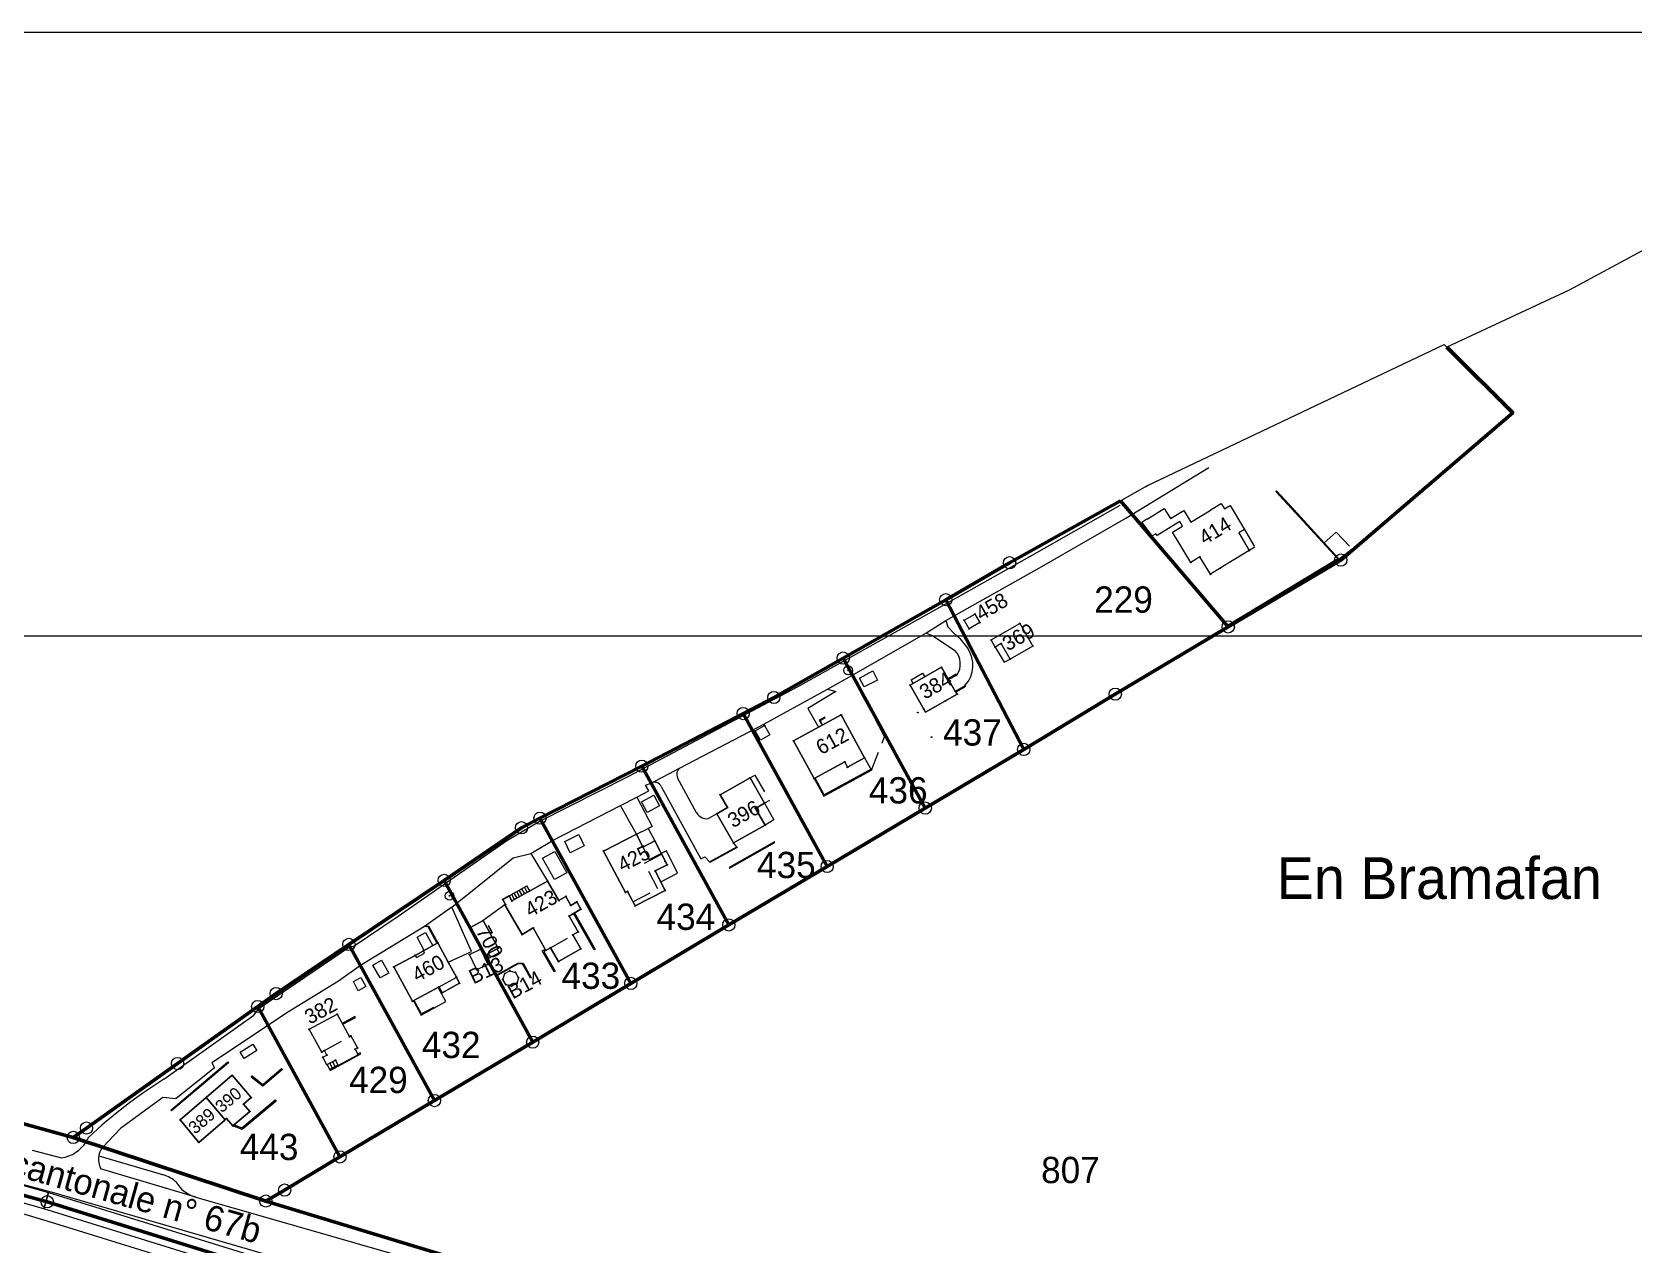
# Model space of a CAD drawing. Header units: metres. Extents: x 520385 to 521901, y 155400 to 156504.
# Drawn here: x 521231.7 to 521561.6, y 156239.8 to 156489.5 of the extents above; entities that cross this region are included whole.
import ezdxf

# ---------------------------------------------------------------- set-up
doc = ezdxf.new("R2010")
doc.units = ezdxf.units.M
doc.linetypes.add('HIDDEN', pattern=[6, 4, -2])
for name, color, linetype in [('B0261', 7, 'Continuous'), ('CADRE_RESEAU', 7, 'Continuous'), ('CDS_BATIMENTS', 7, 'Continuous'), ('CDS_NATURES', 7, 'Continuous'), ('NOMENCLATURE', 7, 'Continuous'), ('OBJETS_DIVERS', 7, 'Continuous'), ('ORTHOT_04-02-2022', 7, 'Continuous'), ('P_RIM_TRE_EXTRACTION', 7, 'Continuous'), ('POCHAGE', 7, 'Continuous'), ('POINTS', 7, 'Continuous'), ('PROPRIETE_IMMEUBLES', 7, 'Continuous'), ('TXT-CDS', 7, 'Continuous'), ('TXT-IM', 7, 'Continuous'), ('TXT-ODL', 7, 'Continuous'), ('ZONE', 7, 'Continuous')]:
    doc.layers.add(name, color=color, linetype=linetype)

# ---------------------------------------------------------------- blocks, each defined once
blk = doc.blocks.new('1')
at = {"layer": 'POINTS', "color": 8, "lineweight": 15}
blk.add_circle((0, 0), 0.7, dxfattribs=at)
at = {"layer": 'POINTS', "color": 7}
blk.add_circle((0, 0), 0.05, dxfattribs=at)
blk = doc.blocks.new('6')
at = {"layer": 'POINTS', "color": 8}
blk.add_circle((0, 0), 0.05, dxfattribs=at)
blk = doc.blocks.new('2')
at = {"layer": 'POINTS', "color": 8, "lineweight": 15}
blk.add_circle((0, 0), 0.5, dxfattribs=at)
at = {"layer": 'POINTS', "color": 7}
blk.add_circle((0, 0), 0.05, dxfattribs=at)
blk = doc.blocks.new('*G20')
at = {"layer": 'CADRE_RESEAU', "color": 136}
blk.add_polyline3d([(-1.94, 984, 0), (1226.06, 984, 0), (1226.06, 0, 0), (-1.94, 0, 0)], close=True, dxfattribs=at)
blk.add_polyline3d([(223.28, 497.49, 0), (321.3, 654.91, 0), (341.52, 641.83, 0), (359.56, 655.46, 0), (375.27, 672.17, 0), (411.91, 711.15, 0), (453.33, 765.54, 0), (479.62, 769.23, 0), (481.89, 767.69, 0), (514.16, 756.05, 0), (559.21, 743.4, 0), (600.13, 730.67, 0), (683.09, 708.23, 0), (757.28, 686.24, 0), (784.33, 680.04, 0), (811.56, 679, 0), (832.36, 682.86, 0), (844.33, 679.28, 0), (1018.99, 492.38, 0)], dxfattribs=at)
blk = doc.blocks.new('*G21')
at = {"layer": 'CADRE_RESEAU', "color": 136}
blk.add_polyline3d([(0, 984, 0), (1228, 984, 0), (1228, 0, 0), (0, 0, 0)], close=True, dxfattribs=at)
blk.add_polyline3d([(225.22, 497.49, 0), (323.24, 654.91, 0), (343.46, 641.83, 0), (361.5, 655.46, 0), (377.21, 672.17, 0), (413.85, 711.15, 0), (455.27, 765.54, 0), (481.56, 769.23, 0), (483.83, 767.69, 0), (516.1, 756.05, 0), (561.15, 743.4, 0), (602.08, 730.67, 0), (685.03, 708.23, 0), (759.22, 686.24, 0), (786.27, 680.04, 0), (813.5, 679, 0), (834.31, 682.86, 0), (846.27, 679.28, 0), (1020.93, 492.38, 0)], dxfattribs=at)
blk.add_blockref('*G20', (1.94, 0), dxfattribs=at)
blk = doc.blocks.new('*G22')
at = {"layer": 'OBJETS_DIVERS', "color": 8}
blk.add_line((0, 0), (-19.61, 5.86), dxfattribs=at)
blk.add_arc((-15.69, 7.79), 4.36, 170.0677, 206.2881, dxfattribs=at)
blk = doc.blocks.new('*G23')
at = {"layer": 'P_RIM_TRE_EXTRACTION', "color": 2}
for points in [[(131.84, 459.12, 0), (130.85, 455.77, 0), (85.76, 468.42, 0), (86.83, 471.76, 0)], [(172.76, 446.39, 0), (171.78, 443.03, 0), (130.85, 455.77, 0), (131.84, 459.12, 0)]]:
    blk.add_polyline3d(points, close=True, dxfattribs=at)
blk = doc.blocks.new('*G25')
at = {"layer": 'OBJETS_DIVERS', "color": 8}
for p, q in [((-4.245, -1.058), (-0.599, 1.045)), ((-3.691, -2.071), (0, 0)), ((-1.582, -0.888), (-2.162, 0.144)), ((-1.055, -0.592), (-1.641, 0.444)), ((-0.527, -0.296), (-1.12, 0.745)), ((0, 0), (-0.599, 1.045)), ((-3.691, -2.071), (-4.245, -1.058)), ((-3.164, -1.775), (-3.724, -0.758)), ((-2.636, -1.479), (-3.203, -0.457)), ((-2.109, -1.183), (-2.682, -0.157))]:
    blk.add_line(p, q, dxfattribs=at)
blk = doc.blocks.new('*G26')
at = {"layer": 'OBJETS_DIVERS', "color": 8}
for p, q in [((0, 0), (1.679, 0.891)), ((0.551, -1.05), (0, 0)), ((1.108, -0.745), (0.56, 0.297)), ((1.666, -0.44), (1.119, 0.594)), ((2.223, -0.135), (1.679, 0.891)), ((0.551, -1.05), (2.223, -0.135))]:
    blk.add_line(p, q, dxfattribs=at)

msp = doc.modelspace()

# ---------------------------------------------------------------- linework, layer by layer
at = {"layer": 'B0261', "color": 37, "lineweight": 20}
msp.add_polyline3d([(521294.66, 156226.17, 672.84), (521236.42, 156244.18, 676.03), (521209.78, 156252.22, 677.27)], dxfattribs=at)
at = {"layer": 'CDS_BATIMENTS', "color": 8, "lineweight": 20}
for p, q in [((521421.86, 156353.75), (521420.46, 156356.18)), ((521376.14, 156322.55), (521372.73, 156328.55)), ((521322.01, 156305.14), (521324.64, 156306.56)), ((521315.29, 156301.95), (521317.44, 156298.01)), ((521271.46, 156265.5), (521267.56, 156270.13))]:
    msp.add_line(p, q, dxfattribs=at)
for points in [[(521470.32, 156380.28, 0), (521466.57, 156386.5, 0), (521468.64, 156387.75, 0), (521468.06, 156388.7, 0), (521463.36, 156385.86, 0), (521463.15, 156386.21, 0), (521462.38, 156385.74, 0), (521460.22, 156388.62, 0), (521461.29, 156389.28, 0), (521461.32, 156389.23, 0), (521464.81, 156391.41, 0), (521466.13, 156389.32, 0), (521468.88, 156390.97, 0), (521470.32, 156388.58, 0), (521474.54, 156391.1, 0), (521474.49, 156391.18, 0), (521476.6, 156392.45, 0), (521477.27, 156391.32, 0), (521478.44, 156392.01, 0), (521481.36, 156387.09, 0), (521480.2, 156386.41, 0), (521482.35, 156382.72, 0), (521476.38, 156379.12, 0), (521474.35, 156377.86, 0), (521472.21, 156381.44, 0)], [(521424.66, 156366.62, 0), (521423.63, 156368.39, 0), (521425.83, 156369.67, 0), (521426.86, 156367.9, 0)], [(521429.18, 156364.33, 0), (521435.09, 156367.73, 0), (521437.82, 156363.09, 0), (521433.15, 156360.4, 0), (521431.29, 156363.58, 0), (521430.06, 156362.85, 0)], [(521323.32, 156296.42, 0), (521321.79, 156299.55, 0), (521324.03, 156300.67, 0), (521325.59, 156297.53, 0)], [(521329.04, 156295.63, 0), (521330.11, 156296.24, 0), (521331.29, 156295.89, 0), (521331.91, 156294.8, 0), (521331.55, 156293.62, 0), (521330.45, 156293.02, 0), (521329.27, 156293.37, 0), (521328.67, 156294.46, 0)], [(521292.42, 156276.89, 0), (521291.59, 156278.42, 0), (521292.45, 156278.87, 0), (521291.93, 156279.8, 0), (521291.36, 156279.48, 0), (521288.79, 156284.18, 0), (521294.55, 156287.3, 0), (521297.08, 156282.65, 0), (521297.34, 156282.8, 0), (521298.71, 156280.33, 0), (521298.27, 156280.06, 0), (521298.87, 156278.95, 0), (521294.76, 156276.73, 0), (521294.18, 156277.82, 0)]]:
    msp.add_polyline3d(points, close=True, dxfattribs=at)
for points in [[(521421.86, 156353.75, 0), (521422.2, 156353.17, 0), (521415.68, 156349.48, 0), (521412.5, 156355, 0), (521419.01, 156358.7, 0), (521420.46, 156356.18, 0)], [(521403.16, 156340.08, 0), (521399.65, 156338.12, 0), (521399.11, 156339.23, 0), (521392.78, 156335.79, 0), (521388.52, 156343.56, 0), (521393.64, 156346.36, 0)], [(521393.64, 156346.36, 0), (521398.31, 156348.91, 0), (521403.16, 156340.08, 0)], [(521372.73, 156328.55, 0), (521374.95, 156329.81, 0), (521373.43, 156332.48, 0), (521379.56, 156335.95, 0), (521382.53, 156330.71, 0), (521380.7, 156329.66, 0), (521382.66, 156326.21, 0), (521376.14, 156322.55, 0)], [(521359.93, 156322.95, 0), (521362.47, 156318.01, 0), (521360.04, 156316.77, 0), (521362.1, 156312.77, 0), (521355.88, 156309.56, 0), (521354.34, 156312.57, 0), (521353.89, 156312.34, 0), (521349.39, 156320.88, 0), (521356.18, 156324.36, 0)], [(521356.18, 156324.36, 0), (521357.5, 156321.69, 0), (521359.93, 156322.95, 0)], [(521329.09, 156309.8, 0), (521329.2, 156309.86, 0), (521328.63, 156310.87, 0), (521329.97, 156311.62, 0), (521330.53, 156310.61, 0), (521337.83, 156314.7, 0)], [(521337.83, 156314.7, 0), (521340.17, 156310.66, 0), (521341.61, 156311.53, 0), (521342.66, 156309.68, 0), (521343.87, 156310.4, 0), (521344.71, 156308.9, 0), (521342.3, 156307.48, 0), (521344.15, 156304.21, 0), (521343.09, 156303.6, 0), (521344.72, 156300.73, 0), (521340.14, 156298.1, 0), (521338.5, 156300.97, 0), (521337.55, 156300.43, 0), (521334.92, 156305.04, 0), (521332.61, 156303.66, 0), (521329.09, 156309.8, 0)], [(521324.64, 156306.56, 0), (521327.71, 156300.87, 0), (521325.09, 156299.45, 0), (521322.01, 156305.14, 0)], [(521317.44, 156298.01, 0), (521319.14, 156294.89, 0), (521319.09, 156294.86, 0), (521319.77, 156293.64, 0), (521316.18, 156291.71, 0), (521315.52, 156292.91, 0), (521310.07, 156289.94, 0), (521306.21, 156297.02, 0), (521310.64, 156299.4, 0), (521312.31, 156300.32, 0), (521315.29, 156301.95, 0)], [(521267.56, 156270.13, 0), (521272.92, 156274.7, 0), (521276.85, 156270.11, 0), (521275.28, 156268.76, 0), (521276.56, 156267.26, 0), (521273.08, 156264.27, 0), (521271.79, 156265.79, 0), (521271.46, 156265.5, 0)], [(521271.46, 156265.5, 0), (521266.07, 156260.89, 0), (521262.2, 156265.56, 0), (521267.56, 156270.13, 0)]]:
    msp.add_polyline3d(points, dxfattribs=at)
at = {"layer": 'CDS_NATURES', "color": 8}
for p, q in [((521400.52, 156357.01), (521415.78, 156365.7)), ((521415.78, 156365.7), (521419.9, 156368.32)), ((521395.51, 156354.21), (521400.52, 156357.01)), ((521359.19, 156334.85), (521365.18, 156337.98)), ((521368.54, 156328.77), (521364.64, 156335.95)), ((521352.91, 156330.27), (521356.27, 156331.98)), ((521356.18, 156324.36), (521352.91, 156330.27)), ((521372.73, 156328.55), (521371.03, 156327.56)), ((521319.26, 156310.23), (521330.79, 156319.45)), ((521330.79, 156319.45), (521334.4, 156320.34)), ((521334.4, 156320.34), (521337.83, 156314.7)), ((521329.09, 156309.8), (521324.64, 156306.56)), ((521318.15, 156309.33), (521312.52, 156305.34)), ((521231.72, 156259.32), (521237.8, 156257.68)), ((521245.46, 156258.13), (521258.79, 156254.19))]:
    msp.add_line(p, q, dxfattribs=at)
at = {"layer": 'CDS_NATURES', "color": 8, "linetype": 'HIDDEN'}
for p, q in [((521422.12, 156357.1), (521420.46, 156356.18)), ((521318.15, 156309.33), (521319.26, 156310.23)), ((521322.01, 156305.14), (521319.26, 156310.23)), ((521242.88, 156261.03), (521246.27, 156259.92)), ((521246.27, 156259.92), (521246.09, 156259.73))]:
    msp.add_line(p, q, dxfattribs=at)
at = {"layer": 'CDS_NATURES', "color": 8}
for points in [[(521789.62, 156296.2, 0), (521785.98, 156300.96, 0), (521733.15, 156352.49, 0), (521718.59, 156365.18, 0), (521659.9, 156409.72, 0), (521612.39, 156447.97, 0), (521600.32, 156457.17, 0), (521588.59, 156458.09, 0), (521548.23, 156436.37, 0), (521523.03, 156424.65, 0)], [(521419.9, 156368.32, 0), (521439.16, 156379.2, 0), (521456.93, 156389.39, 0), (521474.04, 156399.84, 0)], [(521258.83, 156273.9, 0), (521277.36, 156287.05, 0), (521278.5, 156288.55, 0), (521297.29, 156301.3, 0), (521297.83, 156301.25, 0), (521307.14, 156307.46, 0), (521329.48, 156323.02, 0), (521336.13, 156326.95, 0), (521354.46, 156336.24, 0), (521389.36, 156354.65, 0), (521417.55, 156370.46, 0), (521437.15, 156381.55, 0), (521455.78, 156392.1, 0)], [(521415.78, 156365.7, 0), (521417.15, 156365.27, 0), (521421.75, 156362.14, 0)], [(521419.9, 156368.32, 0), (521420.32, 156367.07, 0), (521421.46, 156365.77, 0), (521422.79, 156364.66, 0), (521424.39, 156362.6, 0)], [(521365.18, 156337.98, 0), (521382.4, 156346.98, 0), (521395.51, 156354.21, 0)], [(521395.51, 156354.21, 0), (521397.21, 156353.71, 0), (521391.48, 156350.23, 0), (521393.64, 156346.36, 0)], [(521356.27, 156331.98, 0), (521358.69, 156333.24, 0), (521358.06, 156334.42, 0), (521359.19, 156334.85, 0)], [(521361.27, 156334.18, 0), (521369.42, 156319.29, 0), (521370.27, 156319.65, 0), (521371.23, 156318.67, 0), (521376.86, 156321.75, 0), (521376.14, 156322.55, 0)], [(521334.4, 156320.34, 0), (521339, 156323.09, 0), (521352.91, 156330.27, 0)], [(521356.27, 156331.98, 0), (521359.44, 156325.96, 0), (521358.58, 156325.53, 0), (521359.93, 156322.95, 0)], [(521317.44, 156298.01, 0), (521322.18, 156300.2, 0), (521318.15, 156309.33, 0)], [(521312.52, 156305.34, 0), (521299.36, 156297.32, 0), (521294.8, 156294.07, 0), (521284.52, 156287.79, 0), (521268.76, 156277.3, 0), (521269.26, 156276.25, 0), (521261.34, 156269.89, 0), (521258.62, 156270.1, 0), (521249.97, 156263.75, 0), (521246.27, 156259.92, 0)], [(521235.63, 156250.71, 0), (521291.12, 156234.59, 0)], [(521265.46, 156249.58, 0), (521293.2, 156241.62, 0), (521434.24, 156201.11, 0)]]:
    msp.add_polyline3d(points, dxfattribs=at)
at = {"layer": 'CDS_NATURES', "color": 8, "linetype": 'HIDDEN'}
for points in [[(521523.03, 156424.65, 0), (521536.61, 156411.11, 0), (521501.19, 156380.79, 0), (521478.03, 156367.02, 0), (521454.77, 156353.18, 0), (521435.91, 156341.81, 0), (521415.65, 156329.73, 0), (521395.44, 156317.69, 0), (521375.2, 156305.65, 0), (521355.02, 156293.63, 0), (521334.81, 156281.52, 0), (521314.58, 156269.49, 0), (521295.13, 156257.89, 0), (521283.74, 156251.08, 0), (521279.86, 156248.82, 0), (521246.27, 156259.92, 0)], [(521164.39, 156286.18, 0), (521193.72, 156274.71, 0), (521240.22, 156261.91, 0), (521242.94, 156263.85, 0), (521261.7, 156277.11, 0), (521278.19, 156288.87, 0), (521281.99, 156291.52, 0), (521296.97, 156301.66, 0), (521316.59, 156314.84, 0), (521332.51, 156325.67, 0), (521336.31, 156327.64, 0), (521357.28, 156338.35, 0), (521378.14, 156349.18, 0), (521384.47, 156352.48, 0), (521398.76, 156360.6, 0), (521419.86, 156372.63, 0), (521433, 156380.23, 0), (521455.85, 156392.98, 0), (521461.4, 156396.12, 0), (521466.06, 156398.34, 0)], [(521403.16, 156340.08, 0), (521404.58, 156337.52, 0), (521407.27, 156344.43, 0), (521400.52, 156357.01, 0)], [(521423.88, 156355.05, 0), (521423.52, 156354.71, 0), (521421.86, 156353.75, 0)], [(521315.29, 156301.95, 0), (521313.44, 156305.36, 0), (521312.52, 156305.34, 0)]]:
    msp.add_polyline3d(points, dxfattribs=at)
at = {"layer": 'CDS_NATURES', "color": 8}
for centre, radius, start, end in [((521419.4, 156359.15), 6.07, 317.5794, 34.6625), ((521418.94, 156359.4), 3.93, 324.2171, 44.29), ((521366.01, 156336.67), 1.55, 122.2822, 207.9705), ((521359.91, 156333.51), 1.52, 26.1335, 118.2394), ((521370.68, 156330.01), 2.47, 209.872, 278.1059), ((521387.49, 156829.52), 598.4, 247.93825, 255.29847), ((521316.2, 156183.55), 107.02, 122.4141, 132.8657), ((521236.62, 156265), 7.41, 279.1766, 327.6712), ((521236.58, 156265.02), 7.46, 327.7186, 336.0931), ((521249.76, 156257.37), 4.36, 147.3097, 170.0408), ((521256.89, 156247.73), 6.73, 48.5074, 73.5739), ((521267.39, 156256.3), 6.99, 210.3024, 253.9611)]:
    msp.add_arc(centre, radius, start, end, dxfattribs=at)
at = {"layer": 'OBJETS_DIVERS', "color": 8, "linetype": 'HIDDEN'}
for p, q in [((521338.5, 156300.97), (521343.09, 156303.6)), ((521315.52, 156292.91), (521319.09, 156294.86)), ((521291.93, 156279.8), (521297.08, 156282.65))]:
    msp.add_line(p, q, dxfattribs=at)
at = {"layer": 'OBJETS_DIVERS', "color": 8}
for points in [[(521477.94, 156367.11, 0), (521500.88, 156380.98, 0), (521497.78, 156384.34, 0), (521492.27, 156390.38, 0), (521487.99, 156395.05, 0), (521487.85, 156394.91, 0), (521500.57, 156381.02, 0), (521477.84, 156367.28, 0)], [(521403.09, 156354.7, 0), (521402.08, 156356.5, 0), (521404.88, 156357.95, 0), (521405.82, 156356.09, 0)], [(521420.46, 156356.18, 0), (521422.12, 156357.1, 0), (521422.03, 156357.27, 0), (521420.36, 156356.36, 0)], [(521421.86, 156353.75, 0), (521423.52, 156354.71, 0), (521423.88, 156355.05, 0), (521424.02, 156354.91, 0), (521423.65, 156354.55, 0), (521421.96, 156353.58, 0)], [(521381.69, 156343.71, 0), (521380.62, 156345.63, 0), (521382.55, 156346.71, 0), (521383.62, 156344.8, 0)], [(521394.98, 156348.47, 0), (521393.78, 156347.8, 0), (521394.38, 156346.76, 0), (521394.51, 156346.84, 0), (521393.99, 156347.74, 0), (521395.06, 156348.34, 0)], [(521392.78, 156335.79, 0), (521394.74, 156332.19, 0), (521404.58, 156337.52, 0), (521404.48, 156337.7, 0), (521394.82, 156332.46, 0), (521392.95, 156335.88, 0)], [(521358.4, 156328.8, 0), (521357.18, 156331, 0), (521359.72, 156332.41, 0), (521360.94, 156330.21, 0)], [(521342.55, 156320.54, 0), (521341.42, 156322.84, 0), (521344.31, 156324.27, 0), (521345.38, 156321.94, 0)], [(521375.34, 156317.35, 0), (521384.66, 156322.61, 0), (521384.58, 156322.74, 0), (521375.26, 156317.48, 0)], [(521339.27, 156314.99, 0), (521336.81, 156319.39, 0), (521339.4, 156320.78, 0), (521341.84, 156316.41, 0)], [(521371.23, 156318.67, 0), (521376.86, 156321.75, 0), (521376.94, 156321.61, 0), (521371.3, 156318.54, 0)], [(521343.39, 156308.12, 0), (521347.69, 156300.64, 0), (521347.47, 156300.52, 0), (521343.18, 156307.99, 0)], [(521313.44, 156305.36, 0), (521315.29, 156301.95, 0), (521315.11, 156301.85, 0), (521313.27, 156305.27, 0)], [(521278.5, 156288.55, 0), (521297.29, 156301.3, 0), (521297.15, 156301.5, 0), (521278.36, 156288.75, 0)], [(521337.55, 156300.43, 0), (521337.11, 156300.21, 0), (521339.47, 156296.12, 0), (521339.26, 156296, 0), (521336.76, 156300.31, 0), (521337.43, 156300.65, 0)], [(521303.37, 156294.76, 0), (521301.9, 156297.4, 0), (521303.68, 156298.38, 0), (521305.17, 156295.72, 0)], [(521327.53, 156295.45, 0), (521331.75, 156297.81, 0), (521332.83, 156297.8, 0), (521334.49, 156294.79, 0), (521334.33, 156294.7, 0), (521332.72, 156297.62, 0), (521331.79, 156297.63, 0), (521327.62, 156295.29, 0)], [(521298.9, 156292.1, 0), (521297.88, 156294, 0), (521299.45, 156294.85, 0), (521300.47, 156292.98, 0)], [(521310.24, 156290.03, 0), (521311.86, 156287.11, 0), (521314.48, 156288.52, 0), (521314.38, 156288.69, 0), (521311.94, 156287.38, 0), (521310.42, 156290.13, 0)], [(521295.69, 156285.2, 0), (521298.31, 156286.63, 0), (521298.22, 156286.79, 0), (521295.6, 156285.36, 0)], [(521275.38, 156278.18, 0), (521274.58, 156279.47, 0), (521277.19, 156281.08, 0), (521278.04, 156279.81, 0)], [(521272.17, 156277.3, 0), (521260.45, 156267.36, 0), (521260.32, 156267.51, 0), (521272.04, 156277.45, 0)], [(521293.14, 156275.72, 0), (521299.39, 156279.14, 0), (521299.3, 156279.3, 0), (521298.82, 156279.04, 0), (521298.87, 156278.95, 0), (521294.76, 156276.73, 0), (521294.72, 156276.8, 0), (521293.05, 156275.88, 0)], [(521283.28, 156275.9, 0), (521279.24, 156272.44, 0), (521276.87, 156274.33, 0), (521277.06, 156274.56, 0), (521279.23, 156272.83, 0), (521283.09, 156276.13, 0)], [(521281.96, 156269.41, 0), (521274.98, 156263.53, 0), (521273.08, 156264.27, 0), (521273.34, 156264.49, 0), (521274.92, 156263.87, 0), (521281.77, 156269.64, 0)]]:
    msp.add_polyline3d(points, close=True, dxfattribs=at)
at = {"layer": 'OBJETS_DIVERS', "color": 8, "linetype": 'HIDDEN'}
for points in [[(521481.36, 156387.09, 0), (521483.53, 156383.42, 0), (521482.35, 156382.72, 0)], [(521497.78, 156384.34, 0), (521500.23, 156386.55, 0), (521503.54, 156383.03, 0), (521500.88, 156380.98, 0)], [(521430.06, 156362.85, 0), (521431.92, 156359.73, 0), (521433.15, 156360.4, 0)], [(521379.56, 156335.95, 0), (521380.58, 156336.53, 0), (521383.55, 156331.31, 0), (521382.53, 156330.71, 0), (521384.47, 156327.28, 0), (521382.66, 156326.21, 0)], [(521356.18, 156324.36, 0), (521358.58, 156325.53, 0), (521359.93, 156322.95, 0)], [(521355.42, 156310.44, 0), (521360.58, 156313.1, 0), (521357.85, 156318.39, 0), (521361.35, 156320.2, 0)], [(521357.5, 156321.69, 0), (521358.78, 156319.11, 0), (521361.25, 156320.38, 0)], [(521310.64, 156299.4, 0), (521310.88, 156298.96, 0), (521312.55, 156299.88, 0), (521312.31, 156300.32, 0)]]:
    msp.add_polyline3d(points, dxfattribs=at)
at = {"layer": 'OBJETS_DIVERS', "color": 8}
for points in [[(521413.18, 156355.38, 0), (521412.74, 156356.13, 0), (521415.1, 156357.47, 0), (521415.54, 156356.72, 0)], [(521361.19, 156314.54, 0), (521364.65, 156316.3, 0), (521362.34, 156320.94, 0), (521361.25, 156320.38, 0)], [(521312.47, 156300.42, 0), (521310.99, 156303.14, 0), (521312.75, 156304.1, 0), (521314.23, 156301.38, 0)], [(521325.34, 156299.58, 0), (521325.76, 156298.82, 0), (521327.91, 156300.02, 0), (521327.5, 156300.76, 0)], [(521314.48, 156288.52, 0), (521316.95, 156289.89, 0), (521315.34, 156292.81, 0)]]:
    msp.add_polyline3d(points, dxfattribs=at)
at = {"layer": 'ORTHOT_04-02-2022', "color": 7}
msp.add_polyline3d([(520649.36, 155704.97, 0), (521725.57, 155704.97, 0), (521725.57, 156365.11, 0), (520649.36, 156365.11, 0)], close=True, dxfattribs=at)
msp.add_polyline3d([(520649.36, 155704.97, 0), (521725.55, 155704.97, 0), (521725.55, 156365.11, 0), (520649.36, 156365.11, 0), (520649.36, 155704.97, 0)], dxfattribs=at)
at = {"layer": 'POCHAGE', "color": 253}
for points in [[(521470.32, 156380.28, 0), (521466.57, 156386.5, 0), (521468.64, 156387.75, 0), (521468.06, 156388.7, 0), (521463.36, 156385.86, 0), (521463.15, 156386.21, 0), (521462.38, 156385.74, 0), (521460.22, 156388.62, 0), (521461.29, 156389.28, 0), (521461.32, 156389.23, 0), (521464.81, 156391.41, 0), (521466.13, 156389.32, 0), (521468.88, 156390.97, 0), (521470.32, 156388.58, 0), (521474.54, 156391.1, 0), (521474.49, 156391.18, 0), (521476.6, 156392.45, 0), (521477.27, 156391.32, 0), (521478.44, 156392.01, 0), (521481.36, 156387.09, 0), (521480.2, 156386.41, 0), (521482.35, 156382.72, 0), (521476.38, 156379.12, 0), (521474.35, 156377.86, 0), (521472.21, 156381.44, 0)], [(521424.66, 156366.62, 0), (521423.63, 156368.39, 0), (521425.83, 156369.67, 0), (521426.86, 156367.9, 0)], [(521429.18, 156364.33, 0), (521435.09, 156367.73, 0), (521437.82, 156363.09, 0), (521433.15, 156360.4, 0), (521431.29, 156363.58, 0), (521430.06, 156362.85, 0)], [(521420.46, 156356.18, 0), (521419.01, 156358.7, 0), (521412.5, 156355, 0), (521415.68, 156349.48, 0), (521422.2, 156353.17, 0), (521421.86, 156353.75, 0)], [(521393.64, 156346.36, 0), (521388.52, 156343.56, 0), (521392.78, 156335.79, 0), (521399.11, 156339.23, 0), (521399.65, 156338.12, 0), (521403.16, 156340.08, 0), (521398.31, 156348.91, 0)], [(521376.14, 156322.55, 0), (521382.66, 156326.21, 0), (521380.7, 156329.66, 0), (521382.53, 156330.71, 0), (521379.56, 156335.95, 0), (521373.43, 156332.48, 0), (521374.95, 156329.81, 0), (521372.73, 156328.55, 0)], [(521356.18, 156324.36, 0), (521349.39, 156320.88, 0), (521353.89, 156312.34, 0), (521354.34, 156312.57, 0), (521355.88, 156309.56, 0), (521362.1, 156312.77, 0), (521360.04, 156316.77, 0), (521362.47, 156318.01, 0), (521359.93, 156322.95, 0), (521357.5, 156321.69, 0)], [(521329.09, 156309.8, 0), (521332.61, 156303.66, 0), (521334.92, 156305.04, 0), (521337.55, 156300.43, 0), (521338.5, 156300.97, 0), (521340.14, 156298.1, 0), (521344.72, 156300.73, 0), (521343.09, 156303.6, 0), (521344.15, 156304.21, 0), (521342.3, 156307.48, 0), (521344.71, 156308.9, 0), (521343.87, 156310.4, 0), (521342.66, 156309.68, 0), (521341.61, 156311.53, 0), (521340.17, 156310.66, 0), (521337.83, 156314.7, 0), (521330.53, 156310.61, 0), (521329.97, 156311.62, 0), (521328.63, 156310.87, 0), (521329.2, 156309.86, 0)], [(521322.01, 156305.14, 0), (521325.09, 156299.45, 0), (521327.71, 156300.87, 0), (521324.64, 156306.56, 0)], [(521315.29, 156301.95, 0), (521312.31, 156300.32, 0), (521310.64, 156299.4, 0), (521306.21, 156297.02, 0), (521310.07, 156289.94, 0), (521315.52, 156292.91, 0), (521316.18, 156291.71, 0), (521319.77, 156293.64, 0), (521319.09, 156294.86, 0), (521319.14, 156294.89, 0), (521317.44, 156298.01, 0)], [(521323.32, 156296.42, 0), (521321.79, 156299.55, 0), (521324.03, 156300.67, 0), (521325.59, 156297.53, 0)], [(521329.04, 156295.63, 0), (521330.11, 156296.24, 0), (521331.29, 156295.89, 0), (521331.91, 156294.8, 0), (521331.55, 156293.62, 0), (521330.45, 156293.02, 0), (521329.27, 156293.37, 0), (521328.67, 156294.46, 0)], [(521292.42, 156276.89, 0), (521291.59, 156278.42, 0), (521292.45, 156278.87, 0), (521291.93, 156279.8, 0), (521291.36, 156279.48, 0), (521288.79, 156284.18, 0), (521294.55, 156287.3, 0), (521297.08, 156282.65, 0), (521297.34, 156282.8, 0), (521298.71, 156280.33, 0), (521298.27, 156280.06, 0), (521298.87, 156278.95, 0), (521294.76, 156276.73, 0), (521294.18, 156277.82, 0)], [(521267.56, 156270.13, 0), (521271.46, 156265.5, 0), (521271.79, 156265.79, 0), (521273.08, 156264.27, 0), (521276.56, 156267.26, 0), (521275.28, 156268.76, 0), (521276.85, 156270.11, 0), (521272.92, 156274.7, 0)], [(521267.56, 156270.13, 0), (521262.2, 156265.56, 0), (521266.07, 156260.89, 0), (521271.46, 156265.5, 0)]]:
    msp.add_polyline3d(points, close=True, dxfattribs=at)
at = {"layer": 'PROPRIETE_IMMEUBLES', "color": 8, "lineweight": 60}
for p, q in [((521455.85, 156392.98), (521478.03, 156367.02)), ((521398.76, 156360.6), (521419.86, 156372.63)), ((521419.86, 156372.63), (521435.91, 156341.81)), ((521398.76, 156360.6), (521415.65, 156329.73)), ((521357.28, 156338.35), (521378.14, 156349.18)), ((521378.14, 156349.18), (521395.44, 156317.69)), ((521415.65, 156329.73), (521435.91, 156341.81)), ((521336.31, 156327.64), (521357.28, 156338.35)), ((521357.28, 156338.35), (521375.2, 156305.65)), ((521395.44, 156317.69), (521415.65, 156329.73)), ((521336.31, 156327.64), (521355.02, 156293.63)), ((521375.2, 156305.65), (521395.44, 156317.69)), ((521296.97, 156301.66), (521316.59, 156314.84)), ((521316.59, 156314.84), (521334.81, 156281.52)), ((521355.02, 156293.63), (521375.2, 156305.65)), ((521296.97, 156301.66), (521314.58, 156269.49)), ((521334.81, 156281.52), (521355.02, 156293.63)), ((521278.19, 156288.87), (521295.13, 156257.89)), ((521314.58, 156269.49), (521334.81, 156281.52)), ((521295.13, 156257.89), (521314.58, 156269.49)), ((521279.86, 156248.82), (521240.22, 156261.91))]:
    msp.add_line(p, q, dxfattribs=at)
for points in [[(521523.03, 156424.65, 0), (521536.61, 156411.11, 0), (521501.19, 156380.79, 0), (521478.03, 156367.02, 0)], [(521419.86, 156372.63, 0), (521433, 156380.23, 0), (521455.85, 156392.98, 0)], [(521435.91, 156341.81, 0), (521454.77, 156353.18, 0), (521478.03, 156367.02, 0)], [(521378.14, 156349.18, 0), (521384.47, 156352.48, 0), (521398.76, 156360.6, 0)], [(521316.59, 156314.84, 0), (521332.51, 156325.67, 0), (521336.31, 156327.64, 0)], [(521278.19, 156288.87, 0), (521281.99, 156291.52, 0), (521296.97, 156301.66, 0)], [(521784.53, 156291.41, 0), (521769.88, 156292.09, 0), (521728.96, 156287.46, 0), (521705.81, 156281.94, 0), (521678.76, 156275.83, 0), (521657.35, 156270.06, 0), (521614.94, 156253, 0), (521543.23, 156216.64, 0), (521511.46, 156202.99, 0), (521485.62, 156197.84, 0), (521461.22, 156198.37, 0), (521436.37, 156203.18, 0), (521361.72, 156223.96, 0), (521279.86, 156248.82, 0)], [(521240.22, 156261.91, 0), (521242.94, 156263.85, 0), (521261.7, 156277.11, 0), (521278.19, 156288.87, 0)], [(521240.22, 156261.91, 0), (521193.72, 156274.71, 0), (521164.39, 156286.18, 0)], [(521157.49, 156273.01, 0), (521189.52, 156261.08, 0), (521234.86, 156248.67, 0), (521274.98, 156236.15, 0), (521358.8, 156213.16, 0), (521432.91, 156191.71, 0), (521459.82, 156185.59, 0), (521487.09, 156184.38, 0), (521507.77, 156188.37, 0)], [(521295.13, 156257.89, 0), (521283.74, 156251.08, 0), (521279.86, 156248.82, 0)]]:
    msp.add_polyline3d(points, dxfattribs=at)
at = {"layer": 'ZONE', "color": 7}
msp.add_polyline3d([(521240.22, 156261.91, 0), (521242.94, 156263.85, 0), (521261.7, 156277.11, 0), (521278.19, 156288.87, 0), (521281.99, 156291.52, 0), (521296.97, 156301.66, 0), (521316.59, 156314.84, 0), (521332.51, 156325.67, 0), (521336.31, 156327.64, 0), (521357.28, 156338.35, 0), (521378.14, 156349.18, 0), (521384.47, 156352.48, 0), (521398.76, 156360.6, 0), (521419.86, 156372.63, 0), (521433, 156380.23, 0), (521455.85, 156392.98, 0), (521461.4, 156396.12, 0), (521522.48, 156425.19, 0), (521536.61, 156411.11, 0), (521501.19, 156380.79, 0), (521478.03, 156367.02, 0), (521454.77, 156353.18, 0), (521435.91, 156341.81, 0), (521415.65, 156329.73, 0), (521395.44, 156317.69, 0), (521375.2, 156305.65, 0), (521355.02, 156293.63, 0), (521334.81, 156281.52, 0), (521314.58, 156269.49, 0), (521295.13, 156257.89, 0), (521283.74, 156251.08, 0), (521279.86, 156248.82, 0)], close=True, dxfattribs=at)

# ---------------------------------------------------------------- block references
at = {"layer": 'CADRE_RESEAU', "color": 136}
msp.add_blockref('*G21', (520673.5, 155505.5), dxfattribs=at)
at = {"layer": 'OBJETS_DIVERS', "color": 8}
for name, p in [('*G25', (521334.22, 156312.68)), ('*G26', (521292.5, 156276.93)), ('*G22', (521265.46, 156249.58))]:
    msp.add_blockref(name, p, dxfattribs=at)
at = {"layer": 'P_RIM_TRE_EXTRACTION', "color": 2}
msp.add_blockref('*G23', (521103.3, 155791.46), dxfattribs=at)
at = {"layer": 'POINTS', "color": 0, "xscale": 1.8, "yscale": 1.8, "zscale": 1.8}
for name, p in [('6', (521482.35, 156382.72)), ('1', (521501.19, 156380.79)), ('1', (521433, 156380.23)), ('6', (521470.32, 156380.28)), ('6', (521472.21, 156381.44)), ('6', (521476.38, 156379.12)), ('6', (521474.35, 156377.86)), ('1', (521419.86, 156372.63)), ('6', (521425.83, 156369.67)), ('6', (521423.63, 156368.39)), ('6', (521424.66, 156366.62)), ('6', (521426.86, 156367.9)), ('6', (521435.09, 156367.73)), ('1', (521478.03, 156367.02)), ('6', (521429.18, 156364.33)), ('6', (521430.06, 156362.85)), ('6', (521431.29, 156363.58)), ('6', (521437.82, 156363.09)), ('1', (521398.76, 156360.6)), ('2', (521399.75, 156358.08, 679.83)), ('6', (521433.15, 156360.4)), ('6', (521419.01, 156358.7)), ('6', (521420.46, 156356.18)), ('1', (521384.47, 156352.48)), ('6', (521412.5, 156355)), ('6', (521421.86, 156353.75)), ('6', (521422.2, 156353.17)), ('1', (521454.77, 156353.18)), ('1', (521378.14, 156349.18)), ('6', (521414.1, 156349.39)), ('6', (521415.33, 156350.09)), ('6', (521419.8, 156351.81)), ('6', (521382.55, 156346.71)), ('6', (521398.31, 156348.91)), ('6', (521422.29, 156347.38)), ('6', (521380.62, 156345.63)), ('6', (521388.52, 156343.56)), ('6', (521416.95, 156344.33)), ('1', (521435.91, 156341.81)), ('1', (521357.28, 156338.35)), ('6', (521399.11, 156339.23)), ('6', (521403.16, 156340.08)), ('6', (521379.56, 156335.95)), ('6', (521392.78, 156335.79)), ('6', (521399.65, 156338.12)), ('6', (521373.43, 156332.48)), ('6', (521374.95, 156329.81)), ('6', (521380.7, 156329.66)), ('6', (521382.53, 156330.71)), ('1', (521415.65, 156329.73)), ('1', (521332.51, 156325.67)), ('1', (521336.31, 156327.64)), ('6', (521372.73, 156328.55)), ('6', (521382.66, 156326.21)), ('6', (521356.18, 156324.36)), ('6', (521359.93, 156322.95)), ('6', (521349.39, 156320.88)), ('6', (521357.5, 156321.69)), ('6', (521376.14, 156322.55)), ('1', (521316.59, 156314.84)), ('6', (521360.04, 156316.77)), ('6', (521362.09, 156318.74)), ('6', (521362.47, 156318.01)), ('1', (521395.44, 156317.69)), ('6', (521337.83, 156314.7)), ('6', (521362.1, 156312.77)), ('2', (521317.69, 156311.65, 678.42)), ('6', (521328.63, 156310.87)), ('6', (521329.09, 156309.8)), ('6', (521329.2, 156309.86)), ('6', (521329.97, 156311.62)), ('6', (521330.53, 156310.61)), ('6', (521340.17, 156310.66)), ('6', (521341.61, 156311.53)), ('6', (521342.66, 156309.68)), ('6', (521343.87, 156310.4)), ('6', (521353.89, 156312.34)), ('6', (521354.34, 156312.57)), ('6', (521355.88, 156309.56)), ('6', (521324.64, 156306.56)), ('6', (521342.3, 156307.48)), ('6', (521344.71, 156308.9)), ('1', (521375.2, 156305.65)), ('1', (521296.97, 156301.66)), ('6', (521322.01, 156305.14)), ('6', (521332.61, 156303.66)), ('6', (521334.92, 156305.04)), ('6', (521343.09, 156303.6)), ('6', (521344.15, 156304.21)), ('6', (521312.31, 156300.32)), ('6', (521315.29, 156301.95)), ('6', (521321.79, 156299.55)), ('6', (521324.03, 156300.67)), ('6', (521327.71, 156300.87)), ('6', (521337.55, 156300.43)), ('6', (521338.5, 156300.97)), ('6', (521344.72, 156300.73)), ('6', (521306.21, 156297.02)), ('6', (521310.64, 156299.4)), ('6', (521317.44, 156298.01)), ('6', (521323.32, 156296.42)), ('6', (521325.09, 156299.45)), ('6', (521325.59, 156297.53)), ('6', (521330.11, 156296.24)), ('6', (521340.14, 156298.1)), ('6', (521315.52, 156292.91)), ('6', (521319.09, 156294.86)), ('6', (521319.14, 156294.89)), ('6', (521319.77, 156293.64)), ('6', (521328.67, 156294.46)), ('6', (521329.04, 156295.63)), ('6', (521329.27, 156293.37)), ('6', (521330.45, 156293.02)), ('6', (521331.29, 156295.89)), ('6', (521331.55, 156293.62)), ('6', (521331.91, 156294.8)), ('1', (521355.02, 156293.63)), ('1', (521278.19, 156288.87)), ('1', (521281.99, 156291.52)), ('6', (521310.07, 156289.94)), ('6', (521316.18, 156291.71)), ('6', (521294.55, 156287.3)), ('6', (521288.79, 156284.18)), ('6', (521291.93, 156279.8)), ('6', (521297.08, 156282.65)), ('6', (521297.34, 156282.8)), ('6', (521298.27, 156280.06)), ('6', (521298.71, 156280.33)), ('1', (521334.81, 156281.52)), ('1', (521261.7, 156277.11)), ('6', (521291.36, 156279.48)), ('6', (521291.59, 156278.42)), ('6', (521292.42, 156276.89)), ('6', (521292.45, 156278.87)), ('6', (521294.18, 156277.82)), ('6', (521294.76, 156276.73)), ('6', (521298.87, 156278.95)), ('6', (521272.92, 156274.7)), ('6', (521276.85, 156270.11)), ('1', (521314.58, 156269.49)), ('6', (521275.28, 156268.76)), ('6', (521276.56, 156267.26)), ('1', (521242.94, 156263.85)), ('6', (521262.2, 156265.56)), ('6', (521271.79, 156265.79)), ('6', (521273.08, 156264.27)), ('1', (521240.22, 156261.91)), ('6', (521266.07, 156260.89)), ('1', (521295.13, 156257.89)), ('1', (521283.74, 156251.08)), ('1', (521234.86, 156248.67)), ('1', (521279.86, 156248.82))]:
    msp.add_blockref(name, p, dxfattribs=at)

# ---------------------------------------------------------------- texts
at = {"layer": 'NOMENCLATURE', "color": 8}
msp.add_text('En Bramafan', height=8.58, dxfattribs=at).set_placement((521488, 156311))
at = {"layer": 'TXT-CDS', "color": 8}
for s, height, rotation, p in [('414', 3.036, 31.23, (521473.2, 156383.8)), ('458', 3.036, 30.15, (521427.15, 156368.2)), ('369', 3.036, 29.88, (521432.65, 156361.95)), ('384', 3.036, 29.43, (521415.55, 156352)), ('612', 3.036, 28.53, (521394.2, 156340.6)), ('396', 3.036, 29.34, (521376.05, 156325.55)), ('425', 3.036, 27.18, (521353.31, 156316.48)), ('423', 3.036, 29.25, (521334.3, 156307.15)), ('700', 3.036, 298.35, (521323.03, 156304.4)), ('460', 3.036, 28.62, (521311.05, 156293.8)), ('B13', 3.036, 25.47, (521322.6, 156293.4)), ('B14', 3.036, 28.26, (521330.7, 156290.3)), ('382', 3.036, 28.53, (521288.9, 156285.1)), ('390', 2.55, 40.41, (521270.8, 156266.85)), ('389', 2.596, 40.59, (521265.3, 156262.45))]:
    msp.add_text(s, height=height, rotation=rotation, dxfattribs=at).set_placement(p)
at = {"layer": 'TXT-IM', "color": 8}
for s, p in [('229', (521450.43, 156369.95)), ('437', (521419.31, 156342.59)), ('436', (521404.04, 156330.67)), ('435', (521381, 156315.3)), ('434', (521360.32, 156304.64)), ('433', (521340.75, 156292.5)), ('432', (521312, 156278.25)), ('429', (521297, 156271.05)), ('443', (521274.5, 156257.25)), ('807', (521439.5, 156252.5))]:
    msp.add_text(s, height=5.412, dxfattribs=at).set_placement(p)
at = {"layer": 'TXT-ODL', "color": 8}
msp.add_text('Route cantonale n° 67b', height=5.28, rotation=344.2919, dxfattribs=at).set_placement((521206.9, 156260))

doc.saveas('drawing.dxf')
